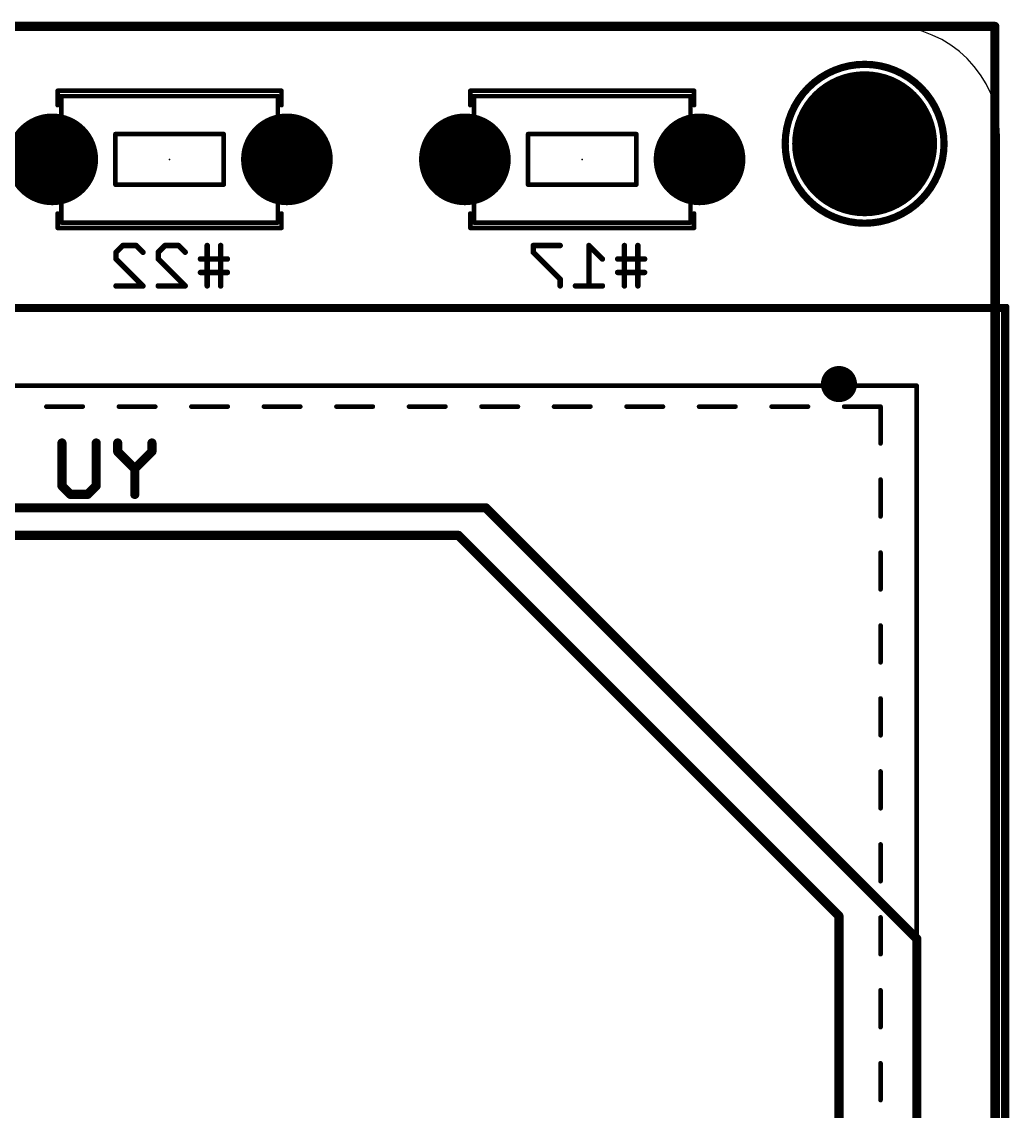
# Model space of a CAD drawing. Extents: x -0.1 to 56.3, y -0.6 to 85.1.
# Drawn here: x 28.93 to 56.28, y 54.92 to 85.09 of the extents above; entities that cross this region are included whole.
import ezdxf

# ---------------------------------------------------------------- set-up
doc = ezdxf.new("R2010")
doc.units = 0
for name, color, linetype in [('1', 12, 'CONTINUOUS'), ('17', 110, 'CONTINUOUS'), ('20', 53, 'CONTINUOUS'), ('21', 40, 'CONTINUOUS'), ('22', 6, 'CONTINUOUS'), ('23', 53, 'CONTINUOUS'), ('24', 53, 'CONTINUOUS'), ('52', 253, 'CONTINUOUS')]:
    doc.layers.add(name, color=color, linetype=linetype)

# ---------------------------------------------------------------- blocks, each defined once
blk = doc.blocks.new('ROUNDP')
at = {"const_width": 0.5}
blk.add_lwpolyline([(0, -0.25, 1), (0, 0.25, 1), (0, -0.25)], format="xyb", dxfattribs=at)
blk = doc.blocks.new('PIE')
at = {"const_width": 0.5}
blk.add_lwpolyline([(0, -0.25, 1), (0, 0.25, 1), (0, -0.25)], format="xyb", dxfattribs=at)

msp = doc.modelspace()

# ---------------------------------------------------------------- linework, layer by layer
at = {"layer": '1', "const_width": 0.254}
for points in [[(0, 84.963), (55.88, 84.963)], [(55.88, 84.963), (55.88, 0)], [(41.783, 71.628), (18.415, 71.628)], [(53.721, 59.69), (41.783, 71.628)], [(18.034, 70.866), (41.021, 70.866)], [(41.021, 70.866), (51.562, 60.325)], [(51.562, 60.325), (51.562, 45.781)], [(53.721, 59.69), (53.721, 45.781)]]:
    msp.add_lwpolyline(points, dxfattribs=at)
at = {"layer": '1', "const_width": 0.127}
for points in [[(55.9435, 84.963, 1), (55.8165, 84.963)], [(55.88, 84.8995, 1), (55.88, 85.0265)], [(41.8279, 71.6729, 1), (41.7381, 71.5831)], [(41.783, 71.5645, 1), (41.783, 71.6915)], [(41.0659, 70.9109, 1), (40.9761, 70.8211)], [(41.021, 70.8025, 1), (41.021, 70.9295)], [(51.6255, 60.325, 1), (51.4985, 60.325)], [(51.5171, 60.2801, 1), (51.6069, 60.3699)], [(53.7845, 59.69, 1), (53.6575, 59.69)], [(53.6761, 59.6451, 1), (53.7659, 59.7349)]]:
    msp.add_lwpolyline(points, format="xyb", dxfattribs=at)
at = {"layer": '20'}
for p, q in [((52.959, 84.963), (3.048, 84.963)), ((56.007, 3.048), (56.007, 81.915))]:
    msp.add_line(p, q, dxfattribs=at)
msp.add_arc((52.959, 81.915), 3.048, 0, 90, dxfattribs=at)
at = {"layer": '21', "const_width": 0.2}
msp.add_lwpolyline([(52.2732, 79.5118, 1), (52.2732, 83.9118, 1), (52.2732, 79.5118)], format="xyb", dxfattribs=at)
at = {"layer": '22'}
for points, const_width in [([(29.92, 82.78), (29.92, 83.18)], 0.127), ([(29.92, 83.18), (36.12, 83.18)], 0.127), ([(36.12, 83.18), (36.12, 82.78)], 0.127), ([(41.35, 82.78), (41.35, 83.18)], 0.127), ([(41.35, 83.18), (47.55, 83.18)], 0.127), ([(47.55, 83.18), (47.55, 82.78)], 0.127), ([(29.92, 79.78), (29.92, 79.38)], 0.127), ([(36.12, 79.38), (36.12, 79.78)], 0.127), ([(41.35, 79.78), (41.35, 79.38)], 0.127), ([(47.55, 79.38), (47.55, 79.78)], 0.127), ([(29.92, 79.38), (36.12, 79.38)], 0.127), ([(41.35, 79.38), (47.55, 79.38)], 0.127), ([(31.5372, 78.7069), (31.7236, 78.8934)], 0.1524), ([(31.5372, 78.5205), (31.5372, 78.7069)], 0.1524), ([(31.7236, 78.8934), (32.0965, 78.8934)], 0.1524), ([(32.0965, 78.8934), (32.2829, 78.7069)], 0.1524), ([(32.7066, 78.7069), (32.893, 78.8934)], 0.1524), ([(32.7066, 78.5205), (32.7066, 78.7069)], 0.1524), ([(32.893, 78.8934), (33.2659, 78.8934)], 0.1524), ([(33.2659, 78.8934), (33.4523, 78.7069)], 0.1524), ([(34.0624, 78.8934), (34.0624, 77.7748)], 0.1524), ([(34.4353, 77.7748), (34.4353, 78.8934)], 0.1524), ([(43.8399, 78.8934), (43.0942, 78.8934)], 0.1524), ([(43.0942, 78.8934), (43.0942, 78.7069)], 0.1524), ([(43.0942, 78.7069), (43.8399, 77.9612)], 0.1524), ([(45.0093, 78.5205), (44.6365, 78.8934)], 0.1524), ([(44.6365, 78.8934), (44.6365, 77.7748)], 0.1524), ([(45.6194, 78.8934), (45.6194, 77.7748)], 0.1524), ([(45.9923, 77.7748), (45.9923, 78.8934)], 0.1524), ([(32.2829, 77.7748), (31.5372, 78.5205)], 0.1524), ([(33.4523, 77.7748), (32.7066, 78.5205)], 0.1524), ([(34.0624, 78.5205), (33.876, 78.5205)], 0.1524), ([(34.6217, 78.5205), (34.0624, 78.5205)], 0.1524), ([(45.6194, 78.5205), (45.433, 78.5205)], 0.1524), ([(46.1787, 78.5205), (45.6194, 78.5205)], 0.1524), ([(34.6217, 78.1476), (33.876, 78.1476)], 0.1524), ([(46.1787, 78.1476), (45.433, 78.1476)], 0.1524), ([(31.5372, 77.7748), (32.2829, 77.7748)], 0.1524), ([(32.7066, 77.7748), (33.4523, 77.7748)], 0.1524), ([(43.8399, 77.9612), (43.8399, 77.7748)], 0.1524), ([(45.0093, 77.7748), (44.2636, 77.7748)], 0.1524), ([(56.215, 77.212), (6.015, 77.212)], 0.127), ([(56.215, 7.812), (56.215, 77.212)], 0.127)]:
    msp.add_lwpolyline(points, dxfattribs=dict(at, const_width=const_width))
for points, const_width in [([(29.92, 83.2118, 1), (29.92, 83.1483)], 0.0635), ([(29.9518, 83.18, 1), (29.8883, 83.18)], 0.0635), ([(36.1518, 83.18, 1), (36.0883, 83.18)], 0.0635), ([(36.12, 83.1483, 1), (36.12, 83.2118)], 0.0635), ([(41.3818, 83.18, 1), (41.3182, 83.18)], 0.0635), ([(41.35, 83.2118, 1), (41.35, 83.1483)], 0.0635), ([(47.5818, 83.18, 1), (47.5183, 83.18)], 0.0635), ([(47.55, 83.1483, 1), (47.55, 83.2118)], 0.0635), ([(29.8883, 82.78, 1), (29.9518, 82.78)], 0.0635), ([(36.0883, 82.78, 1), (36.1518, 82.78)], 0.0635), ([(41.3182, 82.78, 1), (41.3818, 82.78)], 0.0635), ([(47.5183, 82.78, 1), (47.5818, 82.78)], 0.0635), ([(29.9518, 79.78, 1), (29.8883, 79.78)], 0.0635), ([(36.1518, 79.78, 1), (36.0883, 79.78)], 0.0635), ([(41.3818, 79.78, 1), (41.3182, 79.78)], 0.0635), ([(47.5818, 79.78, 1), (47.5183, 79.78)], 0.0635), ([(29.92, 79.4118, 1), (29.92, 79.3483)], 0.0635), ([(29.8883, 79.38, 1), (29.9518, 79.38)], 0.0635), ([(36.0883, 79.38, 1), (36.1518, 79.38)], 0.0635), ([(36.12, 79.3483, 1), (36.12, 79.4118)], 0.0635), ([(41.3182, 79.38, 1), (41.3818, 79.38)], 0.0635), ([(41.35, 79.4118, 1), (41.35, 79.3483)], 0.0635), ([(47.5183, 79.38, 1), (47.5818, 79.38)], 0.0635), ([(47.55, 79.3483, 1), (47.55, 79.4118)], 0.0635), ([(31.5753, 78.7069, 1), (31.4991, 78.7069)], 0.0762), ([(31.5103, 78.7339, 1), (31.5641, 78.68)], 0.0762), ([(31.7236, 78.9315, 1), (31.7236, 78.8553)], 0.0762), ([(31.7506, 78.8664, 1), (31.6967, 78.9203)], 0.0762), ([(32.1234, 78.9203, 1), (32.0695, 78.8664)], 0.0762), ([(32.0965, 78.8553, 1), (32.0965, 78.9315)], 0.0762), ([(32.256, 78.68, 1), (32.3098, 78.7339)], 0.0762), ([(32.7447, 78.7069, 1), (32.6685, 78.7069)], 0.0762), ([(32.6797, 78.7339, 1), (32.7335, 78.68)], 0.0762), ([(32.893, 78.9315, 1), (32.893, 78.8553)], 0.0762), ([(32.92, 78.8664, 1), (32.8661, 78.9203)], 0.0762), ([(33.2928, 78.9203, 1), (33.2389, 78.8664)], 0.0762), ([(33.2659, 78.8553, 1), (33.2659, 78.9315)], 0.0762), ([(33.4254, 78.68, 1), (33.4792, 78.7339)], 0.0762), ([(34.1005, 78.8934, 1), (34.0243, 78.8934)], 0.0762), ([(34.4734, 78.8934, 1), (34.3972, 78.8934)], 0.0762), ([(43.0942, 78.9315, 1), (43.0942, 78.8553)], 0.0762), ([(43.1323, 78.8934, 1), (43.0561, 78.8934)], 0.0762), ([(43.1211, 78.7339, 1), (43.0673, 78.68)], 0.0762), ([(43.8399, 78.8553, 1), (43.8399, 78.9315)], 0.0762), ([(44.6634, 78.9203, 1), (44.6095, 78.8664)], 0.0762), ([(44.6746, 78.8934, 1), (44.5984, 78.8934)], 0.0762), ([(45.6575, 78.8934, 1), (45.5813, 78.8934)], 0.0762), ([(46.0304, 78.8934, 1), (45.9542, 78.8934)], 0.0762), ([(31.4991, 78.5205, 1), (31.5753, 78.5205)], 0.0762), ([(31.5641, 78.5474, 1), (31.5103, 78.4936)], 0.0762), ([(32.6685, 78.5205, 1), (32.7447, 78.5205)], 0.0762), ([(32.7335, 78.5474, 1), (32.6797, 78.4936)], 0.0762), ([(33.876, 78.5586, 1), (33.876, 78.4824)], 0.0762), ([(34.0624, 78.5586, 1), (34.0624, 78.4824)], 0.0762), ([(34.0624, 78.4824, 1), (34.0624, 78.5586)], 0.0762), ([(34.6217, 78.4824, 1), (34.6217, 78.5586)], 0.0762), ([(43.0561, 78.7069, 1), (43.1323, 78.7069)], 0.0762), ([(44.9824, 78.4936, 1), (45.0362, 78.5474)], 0.0762), ([(45.433, 78.5586, 1), (45.433, 78.4824)], 0.0762), ([(45.6194, 78.5586, 1), (45.6194, 78.4824)], 0.0762), ([(45.6194, 78.4824, 1), (45.6194, 78.5586)], 0.0762), ([(46.1787, 78.4824, 1), (46.1787, 78.5586)], 0.0762), ([(33.876, 78.1857, 1), (33.876, 78.1095)], 0.0762), ([(34.6217, 78.1095, 1), (34.6217, 78.1857)], 0.0762), ([(45.433, 78.1857, 1), (45.433, 78.1095)], 0.0762), ([(46.1787, 78.1095, 1), (46.1787, 78.1857)], 0.0762), ([(31.5372, 77.8129, 1), (31.5372, 77.7367)], 0.0762), ([(32.2829, 77.7367, 1), (32.2829, 77.8129)], 0.0762), ([(32.7066, 77.8129, 1), (32.7066, 77.7367)], 0.0762), ([(33.4523, 77.7367, 1), (33.4523, 77.8129)], 0.0762), ([(43.878, 77.9612, 1), (43.8018, 77.9612)], 0.0762), ([(43.813, 77.9343, 1), (43.8668, 77.9882)], 0.0762), ([(44.2636, 77.8129, 1), (44.2636, 77.7367)], 0.0762), ([(45.0093, 77.7367, 1), (45.0093, 77.8129)], 0.0762), ([(32.256, 77.7479, 1), (32.3098, 77.8017)], 0.0762), ([(33.4254, 77.7479, 1), (33.4792, 77.8017)], 0.0762), ([(34.0243, 77.7748, 1), (34.1005, 77.7748)], 0.0762), ([(34.3972, 77.7748, 1), (34.4734, 77.7748)], 0.0762), ([(43.8018, 77.7748, 1), (43.878, 77.7748)], 0.0762), ([(44.5984, 77.7748, 1), (44.6746, 77.7748)], 0.0762), ([(45.5813, 77.7748, 1), (45.6575, 77.7748)], 0.0762), ([(45.9542, 77.7748, 1), (46.0304, 77.7748)], 0.0762), ([(56.2468, 77.212, 1), (56.1833, 77.212)], 0.0635), ([(56.215, 77.1803, 1), (56.215, 77.2438)], 0.0635)]:
    msp.add_lwpolyline(points, format="xyb", dxfattribs=dict(at, const_width=const_width))
at = {"layer": '23'}
for p in [(52.2732, 81.7118), (51.562, 75.057)]:
    msp.add_point(p, dxfattribs=at)
at = {"layer": '24'}
for p in [(33.02, 81.28), (44.45, 81.28)]:
    msp.add_point(p, dxfattribs=at)
at = {"layer": '52'}
for points, const_width in [([(55.88, 84.9122), (0, 84.9122)], 0.127), ([(55.88, 0), (55.88, 84.9122)], 0.127), ([(36.02, 83.03), (30.02, 83.03)], 0.127), ([(30.02, 83.03), (30.02, 81.78)], 0.127), ([(36.02, 81.78), (36.02, 83.03)], 0.127), ([(47.45, 83.03), (41.45, 83.03)], 0.127), ([(41.45, 83.03), (41.45, 81.78)], 0.127), ([(47.45, 81.78), (47.45, 83.03)], 0.127), ([(30.02, 81.78), (29.07, 81.78)], 0.127), ([(29.07, 81.78), (29.07, 81.28)], 0.127), ([(30.02, 81.78), (30.02, 80.78)], 0.127), ([(30.02, 80.78), (30.02, 81.78)], 0.127), ([(34.52, 81.98), (31.52, 81.98)], 0.127), ([(31.52, 81.98), (31.52, 80.58)], 0.127), ([(34.52, 80.58), (34.52, 81.98)], 0.127), ([(36.02, 80.78), (36.02, 81.78)], 0.127), ([(36.02, 80.78), (36.02, 81.78)], 0.127), ([(36.02, 81.78), (36.97, 81.78)], 0.127), ([(36.97, 81.78), (36.97, 80.78)], 0.127), ([(41.45, 81.78), (40.5, 81.78)], 0.127), ([(40.5, 81.78), (40.5, 81.28)], 0.127), ([(41.45, 81.78), (41.45, 80.78)], 0.127), ([(41.45, 80.78), (41.45, 81.78)], 0.127), ([(45.95, 81.98), (42.95, 81.98)], 0.127), ([(42.95, 81.98), (42.95, 80.58)], 0.127), ([(45.95, 80.58), (45.95, 81.98)], 0.127), ([(47.45, 80.78), (47.45, 81.78)], 0.127), ([(47.45, 80.78), (47.45, 81.78)], 0.127), ([(47.45, 81.78), (48.4, 81.78)], 0.127), ([(48.4, 81.78), (48.4, 80.78)], 0.127), ([(29.07, 81.28), (29.07, 80.78)], 0.127), ([(40.5, 81.28), (40.5, 80.78)], 0.127), ([(29.07, 80.78), (30.02, 80.78)], 0.127), ([(30.02, 80.78), (30.02, 79.53)], 0.127), ([(31.52, 80.58), (34.52, 80.58)], 0.127), ([(36.02, 79.53), (36.02, 80.78)], 0.127), ([(36.97, 80.78), (36.02, 80.78)], 0.127), ([(36.97, 80.78), (36.02, 80.78)], 0.127), ([(40.5, 80.78), (41.45, 80.78)], 0.127), ([(41.45, 80.78), (41.45, 79.53)], 0.127), ([(42.95, 80.58), (45.95, 80.58)], 0.127), ([(47.45, 79.53), (47.45, 80.78)], 0.127), ([(48.4, 80.78), (47.45, 80.78)], 0.127), ([(48.4, 80.78), (47.45, 80.78)], 0.127), ([(30.02, 79.53), (36.02, 79.53)], 0.127), ([(41.45, 79.53), (47.45, 79.53)], 0.127), ([(56.115, 77.112), (6.115, 77.112)], 0.127), ([(56.115, 7.912), (56.115, 77.112)], 0.127), ([(53.715, 75.012), (8.515, 75.012)], 0.127), ([(53.715, 15.662), (53.715, 75.012)], 0.127), ([(30.615, 74.432), (29.6059, 74.432)], 0.127), ([(32.6241, 74.432), (31.615, 74.432)], 0.127), ([(34.6332, 74.432), (33.6241, 74.432)], 0.127), ([(36.6423, 74.432), (35.6332, 74.432)], 0.127), ([(38.6514, 74.432), (37.6423, 74.432)], 0.127), ([(40.6605, 74.432), (39.6514, 74.432)], 0.127), ([(42.6695, 74.432), (41.6605, 74.432)], 0.127), ([(44.6786, 74.432), (43.6695, 74.432)], 0.127), ([(46.6877, 74.432), (45.6786, 74.432)], 0.127), ([(48.6968, 74.432), (47.6877, 74.432)], 0.127), ([(50.7059, 74.432), (49.6968, 74.432)], 0.127), ([(52.715, 74.432), (51.7059, 74.432)], 0.127), ([(52.715, 73.4113), (52.715, 74.432)], 0.127), ([(30.0389, 72.2381), (30.0389, 73.4244)], 0.254), ([(30.988, 73.4244), (30.988, 72.2381)], 0.254), ([(31.5825, 73.1871), (31.5825, 73.4244)], 0.254), ([(32.5316, 73.4244), (32.5316, 73.1871)], 0.254), ([(32.0571, 72.7126), (31.5825, 73.1871)], 0.254), ([(32.5316, 73.1871), (32.0571, 72.7126)], 0.254), ([(32.0571, 72.7126), (32.0571, 72.0008)], 0.254), ([(52.715, 71.3906), (52.715, 72.4113)], 0.127), ([(30.2762, 72.0008), (30.0389, 72.2381)], 0.254), ([(30.7507, 72.0008), (30.2762, 72.0008)], 0.254), ([(30.988, 72.2381), (30.7507, 72.0008)], 0.254), ([(52.715, 69.3699), (52.715, 70.3906)], 0.127), ([(52.715, 67.3492), (52.715, 68.3699)], 0.127), ([(52.715, 65.3286), (52.715, 66.3492)], 0.127), ([(52.715, 63.3079), (52.715, 64.3286)], 0.127), ([(52.715, 61.2872), (52.715, 62.3079)], 0.127), ([(52.715, 59.2665), (52.715, 60.2872)], 0.127), ([(52.715, 57.2458), (52.715, 58.2665)], 0.127), ([(52.715, 55.2251), (52.715, 56.2458)], 0.127)]:
    msp.add_lwpolyline(points, dxfattribs=dict(at, const_width=const_width))
for points, const_width in [([(55.9118, 84.9122, 1), (55.8483, 84.9122)], 0.0635), ([(55.88, 84.8804, 1), (55.88, 84.944)], 0.0635), ([(30.02, 83.0618, 1), (30.02, 82.9982)], 0.0635), ([(30.0518, 83.03, 1), (29.9883, 83.03)], 0.0635), ([(36.0518, 83.03, 1), (35.9883, 83.03)], 0.0635), ([(36.02, 82.9982, 1), (36.02, 83.0618)], 0.0635), ([(41.45, 83.0618, 1), (41.45, 82.9982)], 0.0635), ([(41.4818, 83.03, 1), (41.4183, 83.03)], 0.0635), ([(47.4818, 83.03, 1), (47.4183, 83.03)], 0.0635), ([(47.45, 82.9982, 1), (47.45, 83.0618)], 0.0635), ([(29.07, 81.8118, 1), (29.07, 81.7482)], 0.0635), ([(29.1017, 81.78, 1), (29.0383, 81.78)], 0.0635), ([(30.0518, 81.78, 1), (29.9883, 81.78)], 0.0635), ([(30.0518, 81.78, 1), (29.9883, 81.78)], 0.0635), ([(29.9883, 81.78, 1), (30.0518, 81.78)], 0.0635), ([(30.02, 81.7482, 1), (30.02, 81.8118)], 0.0635), ([(31.52, 82.0118, 1), (31.52, 81.9483)], 0.0635), ([(31.5518, 81.98, 1), (31.4883, 81.98)], 0.0635), ([(34.5518, 81.98, 1), (34.4883, 81.98)], 0.0635), ([(34.52, 81.9483, 1), (34.52, 82.0118)], 0.0635), ([(36.02, 81.8118, 1), (36.02, 81.7482)], 0.0635), ([(36.0518, 81.78, 1), (35.9883, 81.78)], 0.0635), ([(36.0518, 81.78, 1), (35.9883, 81.78)], 0.0635), ([(35.9883, 81.78, 1), (36.0518, 81.78)], 0.0635), ([(37.0018, 81.78, 1), (36.9382, 81.78)], 0.0635), ([(36.97, 81.7482, 1), (36.97, 81.8118)], 0.0635), ([(40.5, 81.8118, 1), (40.5, 81.7482)], 0.0635), ([(40.5318, 81.78, 1), (40.4682, 81.78)], 0.0635), ([(41.4818, 81.78, 1), (41.4183, 81.78)], 0.0635), ([(41.4818, 81.78, 1), (41.4183, 81.78)], 0.0635), ([(41.4183, 81.78, 1), (41.4818, 81.78)], 0.0635), ([(41.45, 81.7482, 1), (41.45, 81.8118)], 0.0635), ([(42.95, 82.0118, 1), (42.95, 81.9483)], 0.0635), ([(42.9818, 81.98, 1), (42.9183, 81.98)], 0.0635), ([(45.9818, 81.98, 1), (45.9183, 81.98)], 0.0635), ([(45.95, 81.9483, 1), (45.95, 82.0118)], 0.0635), ([(47.45, 81.8118, 1), (47.45, 81.7482)], 0.0635), ([(47.4818, 81.78, 1), (47.4183, 81.78)], 0.0635), ([(47.4818, 81.78, 1), (47.4183, 81.78)], 0.0635), ([(47.4183, 81.78, 1), (47.4818, 81.78)], 0.0635), ([(48.4318, 81.78, 1), (48.3683, 81.78)], 0.0635), ([(48.4, 81.7482, 1), (48.4, 81.8118)], 0.0635), ([(29.1017, 81.28, 1), (29.0383, 81.28)], 0.0635), ([(29.0383, 81.28, 1), (29.1017, 81.28)], 0.0635), ([(40.5318, 81.28, 1), (40.4682, 81.28)], 0.0635), ([(40.4682, 81.28, 1), (40.5318, 81.28)], 0.0635), ([(29.07, 80.8118, 1), (29.07, 80.7482)], 0.0635), ([(29.0383, 80.78, 1), (29.1017, 80.78)], 0.0635), ([(30.0518, 80.78, 1), (29.9883, 80.78)], 0.0635), ([(29.9883, 80.78, 1), (30.0518, 80.78)], 0.0635), ([(29.9883, 80.78, 1), (30.0518, 80.78)], 0.0635), ([(30.02, 80.7482, 1), (30.02, 80.8118)], 0.0635), ([(31.52, 80.6118, 1), (31.52, 80.5482)], 0.0635), ([(31.4883, 80.58, 1), (31.5518, 80.58)], 0.0635), ([(34.4883, 80.58, 1), (34.5518, 80.58)], 0.0635), ([(34.52, 80.5482, 1), (34.52, 80.6118)], 0.0635), ([(36.02, 80.8118, 1), (36.02, 80.7482)], 0.0635), ([(36.02, 80.8118, 1), (36.02, 80.7482)], 0.0635), ([(36.0518, 80.78, 1), (35.9883, 80.78)], 0.0635), ([(35.9883, 80.78, 1), (36.0518, 80.78)], 0.0635), ([(35.9883, 80.78, 1), (36.0518, 80.78)], 0.0635), ([(36.9382, 80.78, 1), (37.0018, 80.78)], 0.0635), ([(36.97, 80.7482, 1), (36.97, 80.8118)], 0.0635), ([(36.97, 80.7482, 1), (36.97, 80.8118)], 0.0635), ([(40.5, 80.8118, 1), (40.5, 80.7482)], 0.0635), ([(40.4682, 80.78, 1), (40.5318, 80.78)], 0.0635), ([(41.4818, 80.78, 1), (41.4183, 80.78)], 0.0635), ([(41.4183, 80.78, 1), (41.4818, 80.78)], 0.0635), ([(41.4183, 80.78, 1), (41.4818, 80.78)], 0.0635), ([(41.45, 80.7482, 1), (41.45, 80.8118)], 0.0635), ([(42.95, 80.6118, 1), (42.95, 80.5482)], 0.0635), ([(42.9183, 80.58, 1), (42.9818, 80.58)], 0.0635), ([(45.9183, 80.58, 1), (45.9818, 80.58)], 0.0635), ([(45.95, 80.5482, 1), (45.95, 80.6118)], 0.0635), ([(47.45, 80.8118, 1), (47.45, 80.7482)], 0.0635), ([(47.45, 80.8118, 1), (47.45, 80.7482)], 0.0635), ([(47.4818, 80.78, 1), (47.4183, 80.78)], 0.0635), ([(47.4183, 80.78, 1), (47.4818, 80.78)], 0.0635), ([(47.4183, 80.78, 1), (47.4818, 80.78)], 0.0635), ([(48.3683, 80.78, 1), (48.4318, 80.78)], 0.0635), ([(48.4, 80.7482, 1), (48.4, 80.8118)], 0.0635), ([(48.4, 80.7482, 1), (48.4, 80.8118)], 0.0635), ([(30.02, 79.5618, 1), (30.02, 79.4982)], 0.0635), ([(29.9883, 79.53, 1), (30.0518, 79.53)], 0.0635), ([(35.9883, 79.53, 1), (36.0518, 79.53)], 0.0635), ([(36.02, 79.4982, 1), (36.02, 79.5618)], 0.0635), ([(41.45, 79.5618, 1), (41.45, 79.4982)], 0.0635), ([(41.4183, 79.53, 1), (41.4818, 79.53)], 0.0635), ([(47.4183, 79.53, 1), (47.4818, 79.53)], 0.0635), ([(47.45, 79.4982, 1), (47.45, 79.5618)], 0.0635), ([(56.1468, 77.112, 1), (56.0832, 77.112)], 0.0635), ([(56.115, 77.0803, 1), (56.115, 77.1438)], 0.0635), ([(53.7468, 75.012, 1), (53.6833, 75.012)], 0.0635), ([(53.715, 74.9802, 1), (53.715, 75.0438)], 0.0635), ([(29.6059, 74.4638, 1), (29.6059, 74.4002)], 0.0635), ([(30.615, 74.4002, 1), (30.615, 74.4638)], 0.0635), ([(31.615, 74.4638, 1), (31.615, 74.4002)], 0.0635), ([(32.6241, 74.4002, 1), (32.6241, 74.4638)], 0.0635), ([(33.6241, 74.4638, 1), (33.6241, 74.4002)], 0.0635), ([(34.6332, 74.4002, 1), (34.6332, 74.4638)], 0.0635), ([(35.6332, 74.4638, 1), (35.6332, 74.4002)], 0.0635), ([(36.6423, 74.4002, 1), (36.6423, 74.4638)], 0.0635), ([(37.6423, 74.4638, 1), (37.6423, 74.4002)], 0.0635), ([(38.6514, 74.4002, 1), (38.6514, 74.4638)], 0.0635), ([(39.6514, 74.4638, 1), (39.6514, 74.4002)], 0.0635), ([(40.6605, 74.4002, 1), (40.6605, 74.4638)], 0.0635), ([(41.6605, 74.4638, 1), (41.6605, 74.4002)], 0.0635), ([(42.6695, 74.4002, 1), (42.6695, 74.4638)], 0.0635), ([(43.6695, 74.4638, 1), (43.6695, 74.4002)], 0.0635), ([(44.6786, 74.4002, 1), (44.6786, 74.4638)], 0.0635), ([(45.6786, 74.4638, 1), (45.6786, 74.4002)], 0.0635), ([(46.6877, 74.4002, 1), (46.6877, 74.4638)], 0.0635), ([(47.6877, 74.4638, 1), (47.6877, 74.4002)], 0.0635), ([(48.6968, 74.4002, 1), (48.6968, 74.4638)], 0.0635), ([(49.6968, 74.4638, 1), (49.6968, 74.4002)], 0.0635), ([(50.7059, 74.4002, 1), (50.7059, 74.4638)], 0.0635), ([(51.7059, 74.4638, 1), (51.7059, 74.4002)], 0.0635), ([(52.7468, 74.432, 1), (52.6833, 74.432)], 0.0635), ([(52.715, 74.4002, 1), (52.715, 74.4638)], 0.0635), ([(30.1024, 73.4244, 1), (29.9754, 73.4244)], 0.127), ([(31.0515, 73.4244, 1), (30.9245, 73.4244)], 0.127), ([(31.646, 73.4244, 1), (31.519, 73.4244)], 0.127), ([(32.5951, 73.4244, 1), (32.4681, 73.4244)], 0.127), ([(52.6833, 73.4113, 1), (52.7468, 73.4113)], 0.0635), ([(31.6274, 73.232, 1), (31.5376, 73.1422)], 0.127), ([(31.519, 73.1871, 1), (31.646, 73.1871)], 0.127), ([(32.4681, 73.1871, 1), (32.5951, 73.1871)], 0.127), ([(32.5765, 73.1422, 1), (32.4867, 73.232)], 0.127), ([(32.1206, 72.7126, 1), (31.9936, 72.7126)], 0.127), ([(32.0122, 72.7575, 1), (32.102, 72.6677)], 0.127), ([(32.0122, 72.6677, 1), (32.102, 72.7575)], 0.127), ([(52.7468, 72.4113, 1), (52.6833, 72.4113)], 0.0635), ([(30.0838, 72.283, 1), (29.994, 72.1932)], 0.127), ([(29.9754, 72.2381, 1), (30.1024, 72.2381)], 0.127), ([(30.2762, 72.0643, 1), (30.2762, 71.9373)], 0.127), ([(30.7507, 71.9373, 1), (30.7507, 72.0643)], 0.127), ([(30.9245, 72.2381, 1), (31.0515, 72.2381)], 0.127), ([(31.0329, 72.1932, 1), (30.9431, 72.283)], 0.127), ([(30.2313, 71.9559, 1), (30.3211, 72.0457)], 0.127), ([(30.7058, 72.0457, 1), (30.7956, 71.9559)], 0.127), ([(31.9936, 72.0008, 1), (32.1206, 72.0008)], 0.127), ([(52.6833, 71.3906, 1), (52.7468, 71.3906)], 0.0635), ([(52.7468, 70.3906, 1), (52.6833, 70.3906)], 0.0635), ([(52.6833, 69.3699, 1), (52.7468, 69.3699)], 0.0635), ([(52.7468, 68.3699, 1), (52.6833, 68.3699)], 0.0635), ([(52.6833, 67.3492, 1), (52.7468, 67.3492)], 0.0635), ([(52.7468, 66.3492, 1), (52.6833, 66.3492)], 0.0635), ([(52.6833, 65.3286, 1), (52.7468, 65.3286)], 0.0635), ([(52.7468, 64.3286, 1), (52.6833, 64.3286)], 0.0635), ([(52.6833, 63.3079, 1), (52.7468, 63.3079)], 0.0635), ([(52.7468, 62.3079, 1), (52.6833, 62.3079)], 0.0635), ([(52.6833, 61.2872, 1), (52.7468, 61.2872)], 0.0635), ([(52.7468, 60.2872, 1), (52.6833, 60.2872)], 0.0635), ([(52.6833, 59.2665, 1), (52.7468, 59.2665)], 0.0635), ([(52.7468, 58.2665, 1), (52.6833, 58.2665)], 0.0635), ([(52.6833, 57.2458, 1), (52.7468, 57.2458)], 0.0635), ([(52.7468, 56.2458, 1), (52.6833, 56.2458)], 0.0635), ([(52.6833, 55.2251, 1), (52.7468, 55.2251)], 0.0635)]:
    msp.add_lwpolyline(points, format="xyb", dxfattribs=dict(at, const_width=const_width))

# ---------------------------------------------------------------- block references
at = {"layer": '1'}
msp.add_blockref('PIE', (51.562, 75.057), dxfattribs=at)
at = {"layer": '17'}
for p, xscale, yscale in [((52.2732, 81.7118), 4.016, 4.016), ((29.77, 81.28), 2.54, 2.54), ((36.27, 81.28), 2.54, 2.54), ((41.2, 81.28), 2.54, 2.54), ((47.7, 81.28), 2.54, 2.54)]:
    msp.add_blockref('ROUNDP', p, dxfattribs=dict(at, xscale=xscale, yscale=yscale))

doc.saveas('drawing.dxf')
